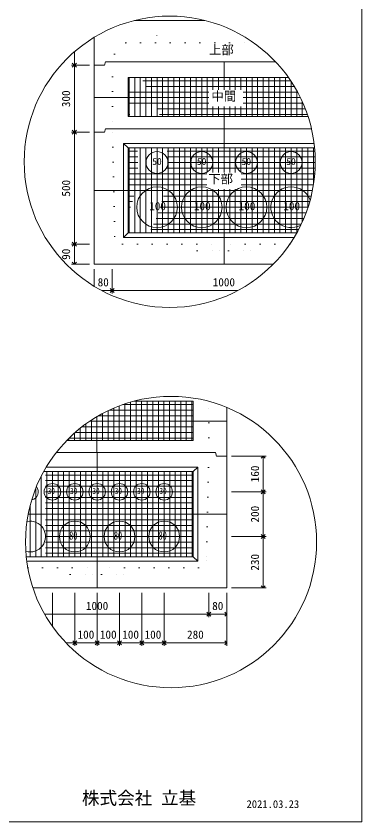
# Model space of a CAD drawing. Units: millimetres, scale not verified. Extents: x -6420 to 6420, y -3053 to 3053.
# Drawn here: x -3826 to -2340, y -2658 to 800 of the extents above; entities that cross this region are included whole.
import ezdxf
from ezdxf.enums import TextEntityAlignment as Align

# ---------------------------------------------------------------- set-up
doc = ezdxf.new("R2010")
doc.units = ezdxf.units.MM
doc.header["$LTSCALE"] = 20
for name, pattern in [('DASHED1', [1.8, 1.2, -0.6]), ('USER2', [50.8, 31.75, -6.35, 6.35, -6.35]), ('USER5', [3.185, 0.01, -3.175])]:
    doc.linetypes.add(name, pattern=pattern)
for name, color, linetype, lineweight in [('0-2_waku', 7, 'Continuous', 18), ('0-3_gaikei', 7, 'Continuous', 18), ('0-4_kakure', 7, 'DASHED1', 5), ('0-5_sunpou', 7, 'Continuous', 5), ('0-7_hole', 7, 'Continuous', 18), ('0-8_uchigawa', 6, 'Continuous', 18), ('0-D_文字１', 7, 'Continuous', 18), ('0-E_コア部分\u3000寸法補助線3', 150, 'USER2', 18), ('0-F_コア部分\u3000寸法補助線2', 150, 'USER2', 18), ('1-0_コア部分\u3000中心補助線', 1, 'Continuous', 18), ('1-1_コア部分\u3000寸法補助線', 7, 'USER2', 5), ('1-2_uchigawa2', 6, 'USER2', 18)]:
    doc.layers.add(name, color=color, linetype=linetype, lineweight=lineweight)
doc.styles.add('ＭＳ ゴシック', font='')
doc.styles.get('ＭＳ ゴシック').set_extended_font_data('MS Gothic')

# ---------------------------------------------------------------- blocks, each defined once
blk = doc.blocks.new('_Open90')
at = {"layer": '0-5_sunpou'}
blk.add_line((0, 0), (-1, 0), dxfattribs=at)
blk.add_lwpolyline([(-0.5, 0.5), (0, 0), (-0.5, -0.5)], dxfattribs=at)

msp = doc.modelspace()

# ---------------------------------------------------------------- linework, layer by layer
at = {"layer": '0-2_waku'}
for p in [(-2340.16, 3042.01), (-6420.16, -2657.99), (-6420.16, -2657.99), (-6420.16, -2657.99), (-6420.16, -2657.99)]:
    msp.add_line(p, (-2340.16, -2657.99), dxfattribs=at)
at = {"layer": '0-3_gaikei'}
for p, q in [((-3317.16, 781.16), (-3245.1, 781.16)), ((-3317.16, 781.16), (-3245.1, 781.16)), ((-3317.16, 781.16), (-3245.1, 781.16)), ((-3014.36, 781.16), (-3317.16, 781.16)), ((-3317.1, 781.16), (-3014.36, 781.16)), ((-3317.1, 781.16), (-3014.36, 781.16)), ((-3489.9, 589.16), (-3489.9, 709.17)), ((-3489.9, 589.16), (-3489.9, -265.24)), ((-3446.7, 589.16), (-3489.9, 589.16)), ((-3446.7, 589.16), (-3489.9, 589.16)), ((-3441.9, 603.56), (-3446.7, 589.16)), ((-2932.28, 603.56), (-3441.08, 603.56)), ((-2710.97, 603.56), (-2933.1, 603.56)), ((-3441.9, 315.56), (-3446.7, 301.16)), ((-2932.28, 315.56), (-3441.08, 315.56)), ((-2556.69, 315.56), (-2933.1, 315.56)), ((-3446.7, 301.16), (-3489.9, 301.16)), ((-3446.7, 301.16), (-3489.9, 301.16)), ((-3489.9, -265.24), (-2721.49, -265.24)), ((-3489.9, -265.24), (-2721.49, -265.24)), ((-3489.9, -265.24), (-2721.49, -265.24)), ((-2920.96, -1356.7), (-2920.96, -879.42)), ((-2968.96, -1073.5), (-2964.16, -1087.9)), ((-2920.96, -1087.9), (-2964.16, -1087.9))]:
    msp.add_line(p, q, dxfattribs=at)
for points in [[(-3753.38, -1654.3), (-2920.96, -1654.3), (-2920.96, -1087.9)], [(-3741.18, -1654.3), (-2920.96, -1654.3), (-2920.96, -1087.9)], [(-2968.96, -1073.5), (-3477.76, -1073.5), (-3653.85, -1073.5)]]:
    msp.add_lwpolyline(points, dxfattribs=at)
at = {"layer": '0-4_kakure', "linetype": 'USER5', "lineweight": 18}
for p, q in [((-3221.1, 781.16), (-3221.1, 797.31)), ((-3221.1, 781.16), (-3221.1, 685.16)), ((-3402.68, 637.16), (-3354.68, 685.16)), ((-3354.68, 685.16), (-2804.97, 685.16)), ((-3402.68, 637.16), (-3412.28, 603.56)), ((-3412.28, 603.56), (-3412.28, 315.56)), ((-3402.37, -145.24), (-3412.28, 315.56)), ((-3402.37, -145.24), (-3368.04, -178.84)), ((-3368.04, -178.84), (-2932.28, -178.84)), ((-3047.48, -207.64), (-3076.28, -178.84)), ((-2650.09, -178.84), (-2932.28, -178.84)), ((-2817.08, -207.64), (-2788.28, -178.84)), ((-3047.48, -207.64), (-2951.48, -207.64)), ((-2951.48, -207.64), (-2947.64, -265.24)), ((-2913.08, -207.64), (-2916.92, -265.24)), ((-2913.08, -207.64), (-2817.08, -207.64)), ((-2997.76, -1073.5), (-2997.76, -853.32)), ((-2997.76, -1073.5), (-3007.67, -1534.3)), ((-3007.67, -1534.3), (-3042, -1567.9)), ((-3775.41, -1567.9), (-3477.76, -1567.9)), ((-3592.96, -1596.7), (-3621.76, -1567.9)), ((-3042, -1567.9), (-3477.76, -1567.9)), ((-3362.56, -1596.7), (-3333.76, -1567.9)), ((-3592.96, -1596.7), (-3496.96, -1596.7)), ((-3496.96, -1596.7), (-3493.12, -1654.3)), ((-3458.56, -1596.7), (-3462.4, -1654.3)), ((-3458.56, -1596.7), (-3362.56, -1596.7))]:
    msp.add_line(p, q, dxfattribs=at)
at = {"layer": '0-5_sunpou', "color": 150, "lineweight": 18}
for p, q in [((-3575.64, 646.65), (-3575.64, 606.44)), ((-3511.02, 589.16), (-3588.12, 589.16)), ((-3532.14, 589.16), (-3588.12, 589.16)), ((-3575.64, 571.88), (-3575.64, 318.44)), ((-3511.02, 301.16), (-3588.12, 301.16)), ((-3511.02, 301.16), (-3588.12, 301.16)), ((-3575.64, 283.88), (-3575.64, -161.56)), ((-3511.02, -178.84), (-3588.12, -178.84)), ((-3532.14, -178.84), (-3588.12, -178.84)), ((-3575.64, -196.12), (-3575.64, -247.96)), ((-3511.02, -265.24), (-3588.12, -265.24)), ((-3489.9, -286.36), (-3489.9, -359.98)), ((-3413.1, -286.36), (-3413.1, -390.44)), ((-3413.1, -286.36), (-3413.1, -390.44)), ((-3458.18, -377.96), (-3430.38, -377.96)), ((-3395.82, -377.96), (-2873.33, -377.96)), ((-2899.84, -1087.9), (-2751.42, -1087.9)), ((-2763.9, -1105.18), (-2763.9, -1224.22)), ((-2899.84, -1241.5), (-2751.42, -1241.5)), ((-2899.84, -1241.5), (-2751.42, -1241.5)), ((-2763.9, -1258.78), (-2763.9, -1416.22)), ((-2899.84, -1433.5), (-2751.42, -1433.5)), ((-2899.84, -1433.5), (-2751.42, -1433.5)), ((-2763.9, -1450.78), (-2763.9, -1637.02)), ((-2899.84, -1654.3), (-2751.42, -1654.3)), ((-3669.76, -1675.42), (-3669.76, -1819.15)), ((-3573.76, -1675.42), (-3573.76, -1902.69)), ((-3573.76, -1675.42), (-3573.76, -1902.69)), ((-3477.76, -1675.42), (-3477.76, -1902.69)), ((-3477.76, -1675.42), (-3477.76, -1902.69)), ((-3381.76, -1675.42), (-3381.76, -1902.69)), ((-3381.76, -1675.42), (-3381.76, -1902.69)), ((-3285.76, -1675.42), (-3285.76, -1902.69)), ((-3285.76, -1675.42), (-3285.76, -1902.69)), ((-3189.76, -1675.42), (-3189.76, -1902.69)), ((-3189.76, -1675.42), (-3189.76, -1902.69)), ((-2997.76, -1675.42), (-2997.76, -1779.5)), ((-2997.76, -1675.42), (-2997.76, -1779.5)), ((-2920.96, -1675.42), (-2920.96, -1779.5)), ((-2920.96, -1675.42), (-2920.96, -1902.69)), ((-3703.05, -1767.02), (-3015.04, -1767.02)), ((-2980.48, -1767.02), (-2938.24, -1767.02)), ((-3610.91, -1890.21), (-3591.04, -1890.21)), ((-3556.48, -1890.21), (-3495.04, -1890.21)), ((-3460.48, -1890.21), (-3399.04, -1890.21)), ((-3364.48, -1890.21), (-3303.04, -1890.21)), ((-3268.48, -1890.21), (-3207.04, -1890.21)), ((-3172.48, -1890.21), (-2938.24, -1890.21))]:
    msp.add_line(p, q, dxfattribs=at)
for centre in [(-3165.76, 174.6), (-3160.15, -1457.03)]:
    msp.add_circle(centre, 625.17, dxfattribs=at)
at = {"layer": '0-7_hole'}
for centre, radius in [((-3220.28, 171.56), 47.04), ((-3028.28, 171.56), 47.04), ((-2836.28, 171.56), 47.04), ((-2644.28, 171.56), 47.04), ((-3220.28, -20.44), 87.36), ((-3028.28, -20.44), 87.36), ((-2836.28, -20.44), 87.36), ((-3669.76, -1241.5), 35.52), ((-3573.76, -1241.5), 35.52), ((-3477.76, -1241.5), 35.52), ((-3381.76, -1241.5), 35.52), ((-3285.76, -1241.5), 35.52), ((-3189.76, -1241.5), 35.52), ((-3573.76, -1433.5), 66.24), ((-3381.76, -1433.5), 66.24), ((-3189.76, -1433.5), 66.24)]:
    msp.add_circle(centre, radius, dxfattribs=at)
for centre, radius, start, end in [((-2644.28, -20.44), 87.36, 20.66629, 298.32089), ((-3765.76, -1241.5), 35.52, 281.59033, 39.2294), ((-3765.76, -1433.5), 66.24, 253.99064, 101.55918)]:
    msp.add_arc(centre, radius, start, end, dxfattribs=at)
at = {"layer": '0-8_uchigawa'}
for p, q in [((-3364.28, 253.16), (-3345.08, 233.96)), ((-3364.28, -150.04), (-3364.28, 253.16)), ((-3345.08, 233.96), (-2932.28, 233.96)), ((-3345.08, -130.84), (-3345.08, 233.96)), ((-2932.28, 233.96), (-2543.41, 233.96)), ((-3364.28, -150.04), (-3345.08, -130.84)), ((-3345.08, -130.84), (-2620.28, -130.84)), ((-3364.28, -150.04), (-2631.49, -150.04)), ((-3045.76, -1539.1), (-3045.76, -1135.9)), ((-3064.96, -1519.9), (-3064.96, -1155.1)), ((-3782.15, -1519.9), (-3064.96, -1519.9)), ((-3045.76, -1539.1), (-3064.96, -1519.9)), ((-3779.91, -1539.1), (-3045.76, -1539.1))]:
    msp.add_line(p, q, dxfattribs=at)
for points in [[(-3364.28, 253.16), (-2932.28, 253.16), (-2545.54, 253.16)], [(-3707.57, -1155.1), (-3477.76, -1155.1), (-3064.96, -1155.1), (-3045.76, -1135.9)], [(-3696.53, -1135.9), (-3477.76, -1135.9), (-3045.76, -1135.9)]]:
    msp.add_lwpolyline(points, dxfattribs=at)
at = {"layer": '0-E_コア部分\u3000寸法補助線3'}
for p, q in [((-3340.28, 368.36), (-3340.28, 536.36)), ((-3292.28, 368.36), (-3292.28, 536.36)), ((-3244.28, 368.36), (-3244.28, 536.36)), ((-3196.28, 368.36), (-3196.28, 536.36)), ((-3148.28, 368.36), (-3148.28, 536.36)), ((-3100.28, 368.36), (-3100.28, 536.36)), ((-3052.28, 368.36), (-3052.28, 536.36)), ((-3004.28, 368.36), (-3004.28, 536.36)), ((-2956.28, 483.33), (-2956.28, 536.36)), ((-2908.28, 483.33), (-2908.28, 536.36)), ((-2860.28, 483.33), (-2860.28, 536.36)), ((-2812.28, 368.36), (-2812.28, 536.36)), ((-2764.28, 368.36), (-2764.28, 536.36)), ((-2716.28, 368.36), (-2716.28, 536.36)), ((-2668.28, 368.36), (-2668.28, 536.36)), ((-2997.61, 473.96), (-3345.08, 473.96)), ((-2616.92, 473.96), (-2850.72, 473.96)), ((-2620.28, 368.36), (-2620.28, 480.03)), ((-2997.61, 425.96), (-3345.08, 425.96)), ((-2593.35, 425.96), (-2850.72, 425.96)), ((-2956.28, 368.36), (-2956.28, 411.45)), ((-2908.28, 368.36), (-2908.28, 411.45)), ((-2860.28, 368.36), (-2860.28, 411.45)), ((-2572.28, 368.36), (-2572.28, 371.11)), ((-2542.21, 219.56), (-3345.08, 219.56)), ((-3340.28, -130.84), (-3340.28, 233.96)), ((-3292.28, -130.84), (-3292.28, 233.96)), ((-3244.28, -130.84), (-3244.28, 233.96)), ((-3196.28, -130.84), (-3196.28, 233.96)), ((-3148.28, -130.84), (-3148.28, 233.96)), ((-3100.28, -130.84), (-3100.28, 233.96)), ((-3052.28, -130.84), (-3052.28, 233.96)), ((-3004.28, 128.93), (-3004.28, 233.96)), ((-2956.28, 128.93), (-2956.28, 233.96)), ((-2908.28, 128.93), (-2908.28, 233.96)), ((-2860.28, 128.93), (-2860.28, 233.96)), ((-2812.28, -130.84), (-2812.28, 233.96)), ((-2764.28, -130.84), (-2764.28, 233.96)), ((-2716.28, -130.84), (-2716.28, 233.96)), ((-2668.28, -130.84), (-2668.28, 233.96)), ((-2620.28, -130.84), (-2620.28, 233.96)), ((-2572.28, -21.92), (-2572.28, 233.96)), ((-2540.6, 171.56), (-3345.08, 171.56)), ((-3006.44, 123.56), (-3345.08, 123.56)), ((-2542.67, 123.56), (-2859.56, 123.56)), ((-3006.44, 75.56), (-3345.08, 75.56)), ((-2548.48, 75.56), (-2859.56, 75.56)), ((-3004.28, -130.84), (-3004.28, 57.05)), ((-2956.28, -130.84), (-2956.28, 57.05)), ((-2908.28, -130.84), (-2908.28, 57.05)), ((-2860.28, -130.84), (-2860.28, 57.05)), ((-2558.13, 27.56), (-3345.08, 27.56)), ((-2571.79, -20.44), (-3345.08, -20.44)), ((-2589.76, -68.44), (-3345.08, -68.44)), ((-2612.46, -116.44), (-3345.08, -116.44)), ((-3358.58, -1020.7), (-3358.58, -864.18)), ((-3310.58, -1020.7), (-3310.58, -852.7)), ((-3262.58, -1020.7), (-3262.58, -852.7)), ((-3214.58, -1020.7), (-3214.58, -852.7)), ((-3166.58, -1020.7), (-3166.58, -852.7)), ((-3118.58, -1020.7), (-3118.58, -852.7)), ((-3070.58, -1020.7), (-3070.58, -852.7)), ((-3406.58, -1020.7), (-3406.58, -882.47)), ((-3065.78, -915.1), (-3471.83, -915.1)), ((-3454.58, -1020.7), (-3454.58, -905.53)), ((-3065.78, -963.1), (-3543.38, -963.1)), ((-3502.58, -1020.7), (-3502.58, -933.98)), ((-3550.58, -1020.7), (-3550.58, -968.76)), ((-3598.58, -1020.7), (-3598.58, -1011.36)), ((-3064.96, -1169.5), (-3715.27, -1169.5)), ((-3693.76, -1519.9), (-3693.76, -1155.1)), ((-3645.76, -1519.9), (-3645.76, -1155.1)), ((-3597.76, -1519.9), (-3597.76, -1155.1)), ((-3549.76, -1519.9), (-3549.76, -1155.1)), ((-3501.76, -1519.9), (-3501.76, -1155.1)), ((-3453.76, -1519.9), (-3453.76, -1155.1)), ((-3405.76, -1519.9), (-3405.76, -1155.1)), ((-3357.76, -1519.9), (-3357.76, -1155.1)), ((-3309.76, -1519.9), (-3309.76, -1155.1)), ((-3261.76, -1519.9), (-3261.76, -1155.1)), ((-3213.76, -1519.9), (-3213.76, -1155.1)), ((-3165.76, -1519.9), (-3165.76, -1155.1)), ((-3117.76, -1519.9), (-3117.76, -1155.1)), ((-3069.76, -1519.9), (-3069.76, -1155.1)), ((-3741.76, -1519.9), (-3741.76, -1227.75)), ((-3064.96, -1217.5), (-3737.61, -1217.5)), ((-3064.96, -1265.5), (-3755.25, -1265.5)), ((-3064.96, -1313.5), (-3768.62, -1313.5)), ((-3064.96, -1361.5), (-3777.97, -1361.5)), ((-3064.96, -1409.5), (-3783.51, -1409.5)), ((-3064.96, -1457.5), (-3785.32, -1457.5)), ((-3064.96, -1505.5), (-3783.43, -1505.5))]:
    msp.add_line(p, q, dxfattribs=at)
at = {"layer": '0-F_コア部分\u3000寸法補助線2'}
for p, q in [((-3316.28, 368.36), (-3316.28, 536.36)), ((-3268.28, 368.36), (-3268.28, 536.36)), ((-3220.28, 368.36), (-3220.28, 536.36)), ((-3172.28, 368.36), (-3172.28, 536.36)), ((-3076.28, 368.36), (-3076.28, 536.36)), ((-2980.28, 483.33), (-2980.28, 536.36)), ((-2884.28, 483.33), (-2884.28, 536.36)), ((-2788.28, 368.36), (-2788.28, 536.36)), ((-2692.28, 368.36), (-2692.28, 536.36)), ((-2630.71, 497.96), (-3345.08, 497.96)), ((-2596.28, 368.36), (-2596.28, 432.53)), ((-2583.4, 401.96), (-3345.08, 401.96)), ((-2980.28, 368.36), (-2980.28, 411.45)), ((-2884.28, 368.36), (-2884.28, 411.45)), ((-3268.28, -130.84), (-3268.28, 233.96)), ((-3220.28, -130.84), (-3220.28, 233.96)), ((-3172.28, -130.84), (-3172.28, 233.96)), ((-3076.28, -130.84), (-3076.28, 233.96)), ((-2980.28, 128.93), (-2980.28, 233.96)), ((-2884.28, 128.93), (-2884.28, 233.96)), ((-2788.28, -130.84), (-2788.28, 233.96)), ((-2692.28, -130.84), (-2692.28, 233.96)), ((-2596.28, -83.34), (-2596.28, 233.96)), ((-2540.94, 195.56), (-3345.08, 195.56)), ((-3006.44, 99.56), (-3345.08, 99.56)), ((-2545.11, 99.56), (-2859.56, 99.56)), ((-2980.28, -130.84), (-2980.28, 57.05)), ((-2884.28, -130.84), (-2884.28, 57.05)), ((-2564.44, 3.56), (-3345.08, 3.56)), ((-2600.49, -92.44), (-3345.08, -92.44)), ((-3334.58, -1020.7), (-3334.58, -856.68)), ((-3238.58, -1020.7), (-3238.58, -852.7)), ((-3142.58, -1020.7), (-3142.58, -852.7)), ((-3430.58, -1020.7), (-3430.58, -893.37)), ((-3065.78, -891.1), (-3425.78, -891.1)), ((-3526.58, -1020.7), (-3526.58, -950.5)), ((-3065.78, -987.1), (-3572.46, -987.1)), ((-3717.76, -1519.9), (-3717.76, -1174.35)), ((-3621.76, -1519.9), (-3621.76, -1155.1)), ((-3525.76, -1519.9), (-3525.76, -1155.1)), ((-3429.76, -1519.9), (-3429.76, -1155.1)), ((-3333.76, -1519.9), (-3333.76, -1155.1)), ((-3237.76, -1519.9), (-3237.76, -1155.1)), ((-3141.76, -1519.9), (-3141.76, -1155.1)), ((-3064.96, -1193.5), (-3727.06, -1193.5)), ((-3765.76, -1519.9), (-3765.76, -1301.87)), ((-3064.96, -1289.5), (-3762.45, -1289.5)), ((-3064.96, -1385.5), (-3781.21, -1385.5)), ((-3064.96, -1481.5), (-3784.84, -1481.5))]:
    msp.add_line(p, q, dxfattribs=at)
at = {"layer": '1-0_コア部分\u3000中心補助線'}
for p, q in [((-2932.28, 483.33), (-2932.28, 603.56)), ((-2997.61, 449.96), (-3489.9, 449.96)), ((-2604.5, 449.96), (-2850.72, 449.96)), ((-2932.28, 315.56), (-2932.28, 411.45)), ((-2932.28, 128.93), (-2932.28, 315.56)), ((-3489.08, 51.56), (-2552.82, 51.56)), ((-2932.28, -265.24), (-2932.28, 57.05)), ((-3478.58, -1073.5), (-3478.58, -919.03)), ((-2922.59, -939.1), (-3510.27, -939.1)), ((-3477.76, -1654.3), (-3477.76, -1073.5)), ((-3773.78, -1337.5), (-2920.96, -1337.5))]:
    msp.add_line(p, q, dxfattribs=at)
at = {"layer": '1-1_コア部分\u3000寸法補助線'}
for p, q in [((-2645.97, 521.96), (-3345.08, 521.96)), ((-3316.28, 368.36), (-3316.28, 536.36)), ((-3220.28, 368.36), (-3220.28, 536.36)), ((-3124.28, 368.36), (-3124.28, 536.36)), ((-3028.28, 368.36), (-3028.28, 536.36)), ((-2836.28, 368.36), (-2836.28, 536.36)), ((-2740.28, 368.36), (-2740.28, 536.36)), ((-2644.28, 368.36), (-2644.28, 519.41)), ((-2574.59, 377.96), (-3345.08, 377.96)), ((-3316.28, -130.84), (-3316.28, 233.96)), ((-3220.28, -130.84), (-3220.28, 233.96)), ((-3124.28, -130.84), (-3124.28, 233.96)), ((-3028.28, -130.84), (-3028.28, 233.96)), ((-2836.28, -130.84), (-2836.28, 233.96)), ((-2740.28, -130.84), (-2740.28, 233.96)), ((-2644.28, -130.84), (-2644.28, 233.96)), ((-2548.28, 76.84), (-2548.28, 233.96)), ((-2541.17, 147.56), (-3345.08, 147.56)), ((-2580.22, -44.44), (-3345.08, -44.44)), ((-3286.58, -1020.7), (-3286.58, -852.7)), ((-3190.58, -1020.7), (-3190.58, -852.7)), ((-3094.58, -1020.7), (-3094.58, -852.7)), ((-3382.58, -1020.7), (-3382.58, -872.76)), ((-3065.78, -867.1), (-3367.07, -867.1)), ((-3574.58, -1020.7), (-3574.58, -988.96)), ((-3065.78, -1011.1), (-3598.3, -1011.1)), ((-3669.76, -1519.9), (-3669.76, -1155.1)), ((-3573.76, -1519.9), (-3573.76, -1155.1)), ((-3381.76, -1519.9), (-3381.76, -1155.1)), ((-3285.76, -1519.9), (-3285.76, -1155.1)), ((-3189.76, -1519.9), (-3189.76, -1155.1)), ((-3093.76, -1519.9), (-3093.76, -1155.1)), ((-3064.96, -1241.5), (-3746.99, -1241.5)), ((-3765.76, -1519.9), (-3765.76, -1301.87)), ((-3064.96, -1433.5), (-3784.87, -1433.5))]:
    msp.add_line(p, q, dxfattribs=at)
at = {"layer": '1-2_uchigawa2'}
for p, q in [((-3345.08, 536.36), (-2932.28, 536.36)), ((-3345.08, 536.36), (-3345.08, 368.36)), ((-2655.89, 536.36), (-2932.28, 536.36)), ((-3345.08, 368.36), (-2932.28, 368.36)), ((-2571.37, 368.36), (-2932.28, 368.36)), ((-3065.78, -852.7), (-3320.21, -852.7)), ((-3065.78, -852.7), (-3065.78, -1020.7)), ((-3607.87, -1020.7), (-3478.58, -1020.7)), ((-3065.78, -1020.7), (-3478.58, -1020.7))]:
    msp.add_line(p, q, dxfattribs=at)

# ---------------------------------------------------------------- block references
at = {"layer": '0-5_sunpou', "xscale": 17.28, "yscale": 17.28}
for p, rotation in [((-3575.64, 589.16), 270), ((-3575.64, 589.16), 90), ((-3575.64, 301.16), 270), ((-3575.64, 301.16), 90), ((-3575.64, -178.84), 270), ((-3575.64, -178.84), 90), ((-3575.64, -265.24), 270), ((-3413.1, -377.96), 180), ((-2763.9, -1087.9), 90), ((-2763.9, -1241.5), 270), ((-2763.9, -1241.5), 90), ((-2763.9, -1433.5), 270), ((-2763.9, -1433.5), 90), ((-2763.9, -1654.3), 270), ((-2997.76, -1767.02), 180), ((-3573.76, -1890.21), 180), ((-3477.76, -1890.21), 180), ((-3381.76, -1890.21), 180), ((-3285.76, -1890.21), 180), ((-3189.76, -1890.21), 180)]:
    msp.add_blockref('_Open90', p, dxfattribs=dict(at, rotation=rotation))
for p in [(-3413.1, -377.96), (-2997.76, -1767.02), (-2920.96, -1767.02), (-3573.76, -1890.21), (-3477.76, -1890.21), (-3381.76, -1890.21), (-3285.76, -1890.21), (-3189.76, -1890.21), (-2920.96, -1890.21)]:
    msp.add_blockref('_Open90', p, dxfattribs=at)

# ---------------------------------------------------------------- texts
at = {"layer": '0-5_sunpou', "style": 'ＭＳ ゴシック'}
for s, p in [('300', (-3583.32, 409.16)), ('500', (-3583.32, 25.16)), ('90', (-3583.32, -246.04)), ('160', (-2771.58, -1200.7)), ('200', (-2771.58, -1373.5)), ('230', (-2771.58, -1579.9))]:
    msp.add_text(s, height=35.19, rotation=90, dxfattribs=at).set_placement(p, align=Align.BOTTOM_LEFT)
for s, p in [('80', (-3475.5, -370.28)), ('1000', (-2981.1, -370.28)), ('1000', (-3525.76, -1759.34)), ('80', (-2983.36, -1759.34)), ('100', (-3561.76, -1882.53)), ('100', (-3465.76, -1882.53)), ('100', (-3369.76, -1882.53)), ('100', (-3273.76, -1882.53)), ('280', (-3091.36, -1882.53))]:
    msp.add_text(s, height=35.19, dxfattribs=at).set_placement(p, align=Align.BOTTOM_LEFT)
at = {"layer": '0-D_文字１', "style": 'ＭＳ ゴシック'}
for s, height, p in [('上部', 39.1, (-2997.35, 624.31)), ('中間', 39.1, (-2987.06, 425.02)), ('50', 29.91, (-3241, 152.03)), ('50', 29.91, (-3049, 152.03)), ('50', 29.91, (-2857, 152.03)), ('50', 29.91, (-2665, 152.03)), ('下部', 39.1, (-3000.7, 70.01)), ('100', 35.19, (-3253.82, -43.66)), ('100', 35.19, (-3061.82, -43.66)), ('100', 35.19, (-2869.82, -43.66)), ('100', 35.19, (-2677.82, -43.66)), ('株式会社 立基', 55.43, (-3543.13, -2600.01)), ('2021.03.23', 33.26, (-2835.78, -2608.29))]:
    msp.add_text(s, height=height, dxfattribs=at).set_placement(p, align=Align.BOTTOM_LEFT)
at = {"layer": '0-D_文字１', "style": 'ＭＳ ゴシック', "width": 0.7}
for s, height, p in [('30', 26.92, (-3689.92, -1259.29)), ('30', 26.92, (-3593.92, -1259.29)), ('30', 26.92, (-3497.92, -1259.29)), ('30', 26.92, (-3401.92, -1259.29)), ('30', 26.92, (-3305.92, -1259.29)), ('30', 26.92, (-3209.92, -1259.29)), ('80', 35.19, (-3597.82, -1457.19)), ('80', 35.19, (-3405.82, -1457.19)), ('80', 35.19, (-3213.82, -1457.19))]:
    msp.add_text(s, height=height, dxfattribs=at).set_placement(p, align=Align.BOTTOM_LEFT)

doc.saveas('drawing.dxf')
